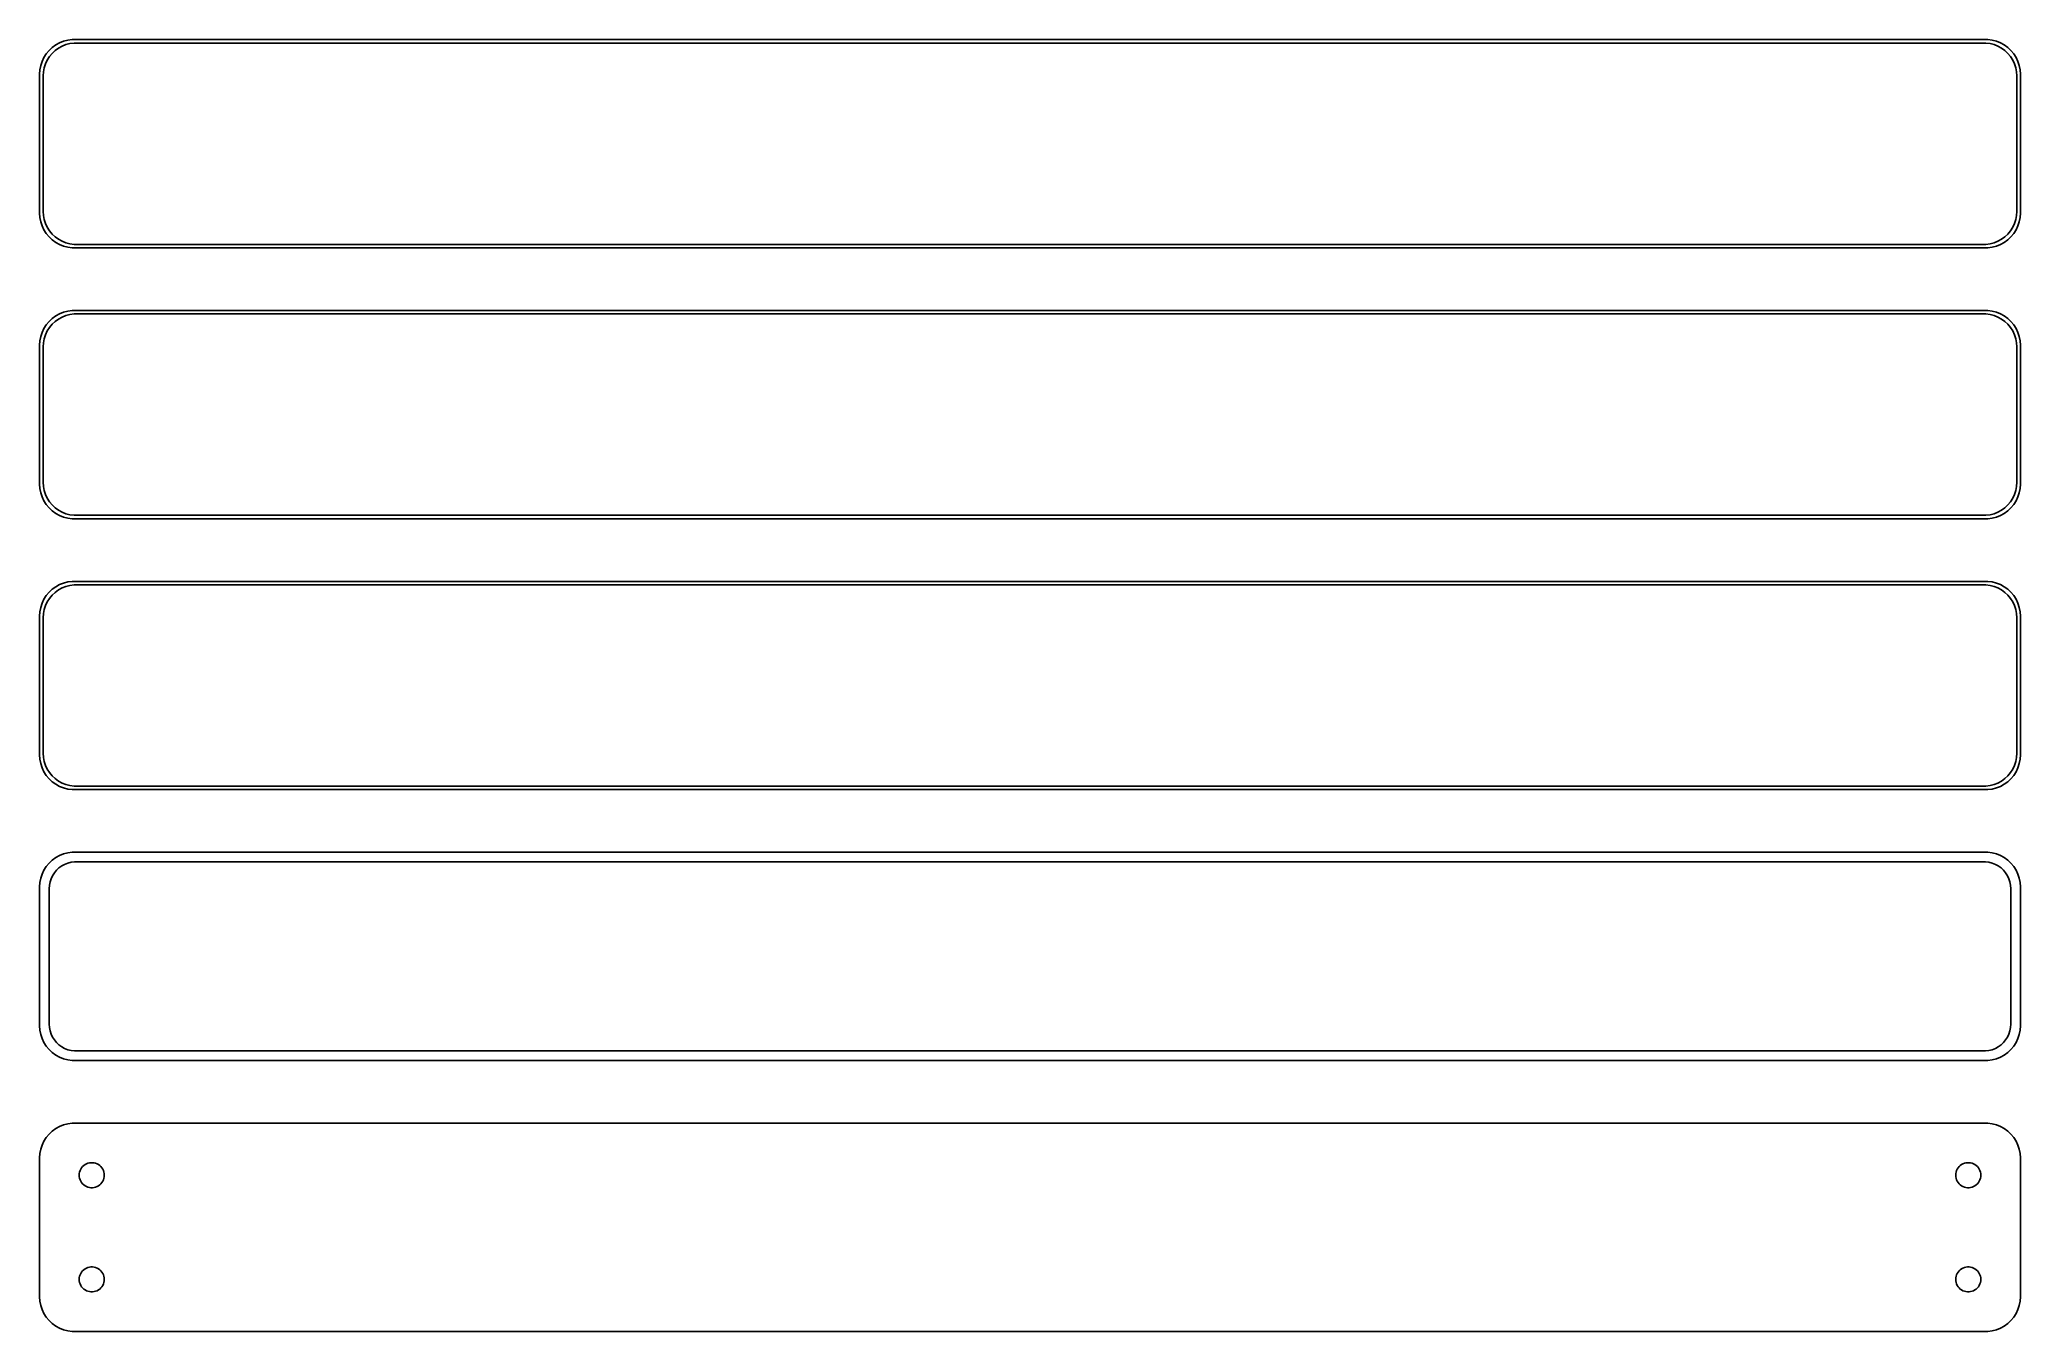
# Model space of a CAD drawing. Header units: metres. Extents: x -142 to 142, y 141 to 327.
import ezdxf

# ---------------------------------------------------------------- set-up
doc = ezdxf.new("R2010")
doc.units = ezdxf.units.M

msp = doc.modelspace()

# ---------------------------------------------------------------- linework, layer by layer
for p, q in [((-141.545, 324.939), (-141.882, 324.409)), ((-141.145, 325.423), (-141.545, 324.939)), ((-140.687, 325.853), (-141.145, 325.423)), ((-141.093, 324.542), (-140.713, 325.002)), ((-140.713, 325.002), (-140.278, 325.41)), ((-140.179, 326.222), (-140.687, 325.853)), ((-140.278, 325.41), (-139.795, 325.761)), ((-139.629, 326.524), (-140.179, 326.222)), ((-139.795, 325.761), (-139.272, 326.048)), ((-139.045, 326.755), (-139.629, 326.524)), ((-139.272, 326.048), (-138.718, 326.268)), ((-138.437, 326.911), (-139.045, 326.755)), ((-138.718, 326.268), (-138.14, 326.416)), ((-137.814, 326.99), (-138.437, 326.911)), ((-138.14, 326.416), (-137.548, 326.491)), ((137.814, 326.99), (-137.814, 326.99)), ((-137.548, 326.491), (137.548, 326.491)), ((137.548, 326.491), (138.14, 326.416)), ((138.437, 326.911), (137.814, 326.99)), ((138.14, 326.416), (138.718, 326.268)), ((139.045, 326.755), (138.437, 326.911)), ((138.718, 326.268), (139.272, 326.048)), ((139.629, 326.524), (139.045, 326.755)), ((139.272, 326.048), (139.795, 325.761)), ((140.179, 326.222), (139.629, 326.524)), ((139.795, 325.761), (140.278, 325.41)), ((140.687, 325.853), (140.179, 326.222)), ((140.278, 325.41), (140.713, 325.002)), ((141.145, 325.423), (140.687, 325.853)), ((140.713, 325.002), (141.093, 324.542)), ((141.545, 324.939), (141.145, 325.423)), ((141.882, 324.409), (141.545, 324.939)), ((-142.461, 322.627), (-142.5, 322)), ((-142.343, 323.243), (-142.461, 322.627)), ((-142.149, 323.841), (-142.343, 323.243)), ((-141.882, 324.409), (-142.149, 323.841)), ((-142, 321.75), (-141.963, 322.345)), ((-141.963, 322.345), (-141.851, 322.931)), ((-141.851, 322.931), (-141.666, 323.499)), ((-141.666, 323.499), (-141.412, 324.038)), ((-141.412, 324.038), (-141.093, 324.542)), ((141.093, 324.542), (141.412, 324.038)), ((141.412, 324.038), (141.666, 323.499)), ((141.666, 323.499), (141.851, 322.931)), ((141.851, 322.931), (141.963, 322.345)), ((142.149, 323.841), (141.882, 324.409)), ((141.963, 322.345), (142, 321.75)), ((142.343, 323.243), (142.149, 323.841)), ((142.461, 322.627), (142.343, 323.243)), ((142.5, 322), (142.461, 322.627)), ((-142.5, 322), (-142.5, 302)), ((-142, 302.25), (-142, 321.75)), ((142, 321.75), (142, 302.25)), ((142.5, 302), (142.5, 322)), ((-141.963, 301.655), (-142, 302.25)), ((142, 302.25), (141.963, 301.655)), ((-142.5, 302), (-142.461, 301.373)), ((-142.461, 301.373), (-142.343, 300.757)), ((-142.343, 300.757), (-142.149, 300.159)), ((-142.149, 300.159), (-141.882, 299.591)), ((-141.851, 301.069), (-141.963, 301.655)), ((-141.882, 299.591), (-141.545, 299.061)), ((-141.666, 300.501), (-141.851, 301.069)), ((-141.412, 299.962), (-141.666, 300.501)), ((-141.093, 299.458), (-141.412, 299.962)), ((-140.713, 298.998), (-141.093, 299.458)), ((141.093, 299.458), (140.713, 298.998)), ((141.412, 299.962), (141.093, 299.458)), ((141.666, 300.501), (141.412, 299.962)), ((141.545, 299.061), (141.882, 299.591)), ((141.851, 301.069), (141.666, 300.501)), ((141.963, 301.655), (141.851, 301.069)), ((141.882, 299.591), (142.149, 300.159)), ((142.149, 300.159), (142.343, 300.757)), ((142.343, 300.757), (142.461, 301.373)), ((142.461, 301.373), (142.5, 302)), ((-141.545, 299.061), (-141.145, 298.577)), ((-141.145, 298.577), (-140.687, 298.147)), ((-140.278, 298.59), (-140.713, 298.998)), ((-140.687, 298.147), (-140.179, 297.778)), ((-139.795, 298.239), (-140.278, 298.59)), ((-140.179, 297.778), (-139.629, 297.476)), ((-139.272, 297.952), (-139.795, 298.239)), ((-139.629, 297.476), (-139.045, 297.245)), ((-138.718, 297.732), (-139.272, 297.952)), ((-139.045, 297.245), (-138.437, 297.089)), ((-138.14, 297.584), (-138.718, 297.732)), ((-138.437, 297.089), (-137.814, 297.01)), ((-137.548, 297.509), (-138.14, 297.584)), ((-137.814, 297.01), (137.814, 297.01)), ((137.548, 297.509), (-137.548, 297.509)), ((138.14, 297.584), (137.548, 297.509)), ((137.814, 297.01), (138.437, 297.089)), ((138.718, 297.732), (138.14, 297.584)), ((138.437, 297.089), (139.045, 297.245)), ((139.272, 297.952), (138.718, 297.732)), ((139.045, 297.245), (139.629, 297.476)), ((139.795, 298.239), (139.272, 297.952)), ((139.629, 297.476), (140.179, 297.778)), ((140.278, 298.59), (139.795, 298.239)), ((140.179, 297.778), (140.687, 298.147)), ((140.713, 298.998), (140.278, 298.59)), ((140.687, 298.147), (141.145, 298.577)), ((141.145, 298.577), (141.545, 299.061)), ((-138.437, 287.911), (-139.045, 287.755)), ((-137.814, 287.99), (-138.437, 287.911)), ((137.814, 287.99), (-137.814, 287.99)), ((138.437, 287.911), (137.814, 287.99)), ((139.045, 287.755), (138.437, 287.911)), ((-141.882, 285.409), (-142.149, 284.841)), ((-141.545, 285.939), (-141.882, 285.409)), ((-141.666, 284.499), (-141.412, 285.038)), ((-141.145, 286.423), (-141.545, 285.939)), ((-141.412, 285.038), (-141.093, 285.542)), ((-140.687, 286.853), (-141.145, 286.423)), ((-141.093, 285.542), (-140.713, 286.002)), ((-140.713, 286.002), (-140.278, 286.41)), ((-140.179, 287.222), (-140.687, 286.853)), ((-140.278, 286.41), (-139.795, 286.761)), ((-139.629, 287.524), (-140.179, 287.222)), ((-139.795, 286.761), (-139.272, 287.048)), ((-139.045, 287.755), (-139.629, 287.524)), ((-139.272, 287.048), (-138.718, 287.268)), ((-138.718, 287.268), (-138.14, 287.416)), ((-138.14, 287.416), (-137.548, 287.491)), ((-137.548, 287.491), (137.548, 287.491)), ((137.548, 287.491), (138.14, 287.416)), ((138.14, 287.416), (138.718, 287.268)), ((138.718, 287.268), (139.272, 287.048)), ((139.629, 287.524), (139.045, 287.755)), ((139.272, 287.048), (139.795, 286.761)), ((140.179, 287.222), (139.629, 287.524)), ((139.795, 286.761), (140.278, 286.41)), ((140.687, 286.853), (140.179, 287.222)), ((140.278, 286.41), (140.713, 286.002)), ((141.145, 286.423), (140.687, 286.853)), ((140.713, 286.002), (141.093, 285.542)), ((141.093, 285.542), (141.412, 285.038)), ((141.545, 285.939), (141.145, 286.423)), ((141.412, 285.038), (141.666, 284.499)), ((141.882, 285.409), (141.545, 285.939)), ((142.149, 284.841), (141.882, 285.409)), ((-142.461, 283.627), (-142.5, 283)), ((-142.5, 283), (-142.5, 263)), ((-142.343, 284.243), (-142.461, 283.627)), ((-142.149, 284.841), (-142.343, 284.243)), ((-142, 282.75), (-141.963, 283.345)), ((-142, 263.25), (-142, 282.75)), ((-141.963, 283.345), (-141.851, 283.931)), ((-141.851, 283.931), (-141.666, 284.499)), ((141.666, 284.499), (141.851, 283.931)), ((141.851, 283.931), (141.963, 283.345)), ((141.963, 283.345), (142, 282.75)), ((142, 282.75), (142, 263.25)), ((142.343, 284.243), (142.149, 284.841)), ((142.461, 283.627), (142.343, 284.243)), ((142.5, 283), (142.461, 283.627)), ((142.5, 263), (142.5, 283)), ((-142.5, 263), (-142.461, 262.373)), ((-142.461, 262.373), (-142.343, 261.757)), ((-141.963, 262.655), (-142, 263.25)), ((-141.851, 262.069), (-141.963, 262.655)), ((141.963, 262.655), (141.851, 262.069)), ((142, 263.25), (141.963, 262.655)), ((142.343, 261.757), (142.461, 262.373)), ((142.461, 262.373), (142.5, 263)), ((-142.343, 261.757), (-142.149, 261.159)), ((-142.149, 261.159), (-141.882, 260.591)), ((-141.882, 260.591), (-141.545, 260.061)), ((-141.666, 261.501), (-141.851, 262.069)), ((-141.412, 260.962), (-141.666, 261.501)), ((-141.545, 260.061), (-141.145, 259.577)), ((-141.093, 260.458), (-141.412, 260.962)), ((-141.145, 259.577), (-140.687, 259.147)), ((-140.713, 259.998), (-141.093, 260.458)), ((-140.278, 259.59), (-140.713, 259.998)), ((-139.795, 259.239), (-140.278, 259.59)), ((140.278, 259.59), (139.795, 259.239)), ((140.713, 259.998), (140.278, 259.59)), ((140.687, 259.147), (141.145, 259.577)), ((141.093, 260.458), (140.713, 259.998)), ((141.412, 260.962), (141.093, 260.458)), ((141.145, 259.577), (141.545, 260.061)), ((141.666, 261.501), (141.412, 260.962)), ((141.545, 260.061), (141.882, 260.591)), ((141.851, 262.069), (141.666, 261.501)), ((141.882, 260.591), (142.149, 261.159)), ((142.149, 261.159), (142.343, 261.757)), ((-140.687, 259.147), (-140.179, 258.778)), ((-140.179, 258.778), (-139.629, 258.476)), ((-139.272, 258.952), (-139.795, 259.239)), ((-139.629, 258.476), (-139.045, 258.245)), ((-138.718, 258.732), (-139.272, 258.952)), ((-139.045, 258.245), (-138.437, 258.089)), ((-138.14, 258.584), (-138.718, 258.732)), ((-138.437, 258.089), (-137.814, 258.01)), ((-137.548, 258.509), (-138.14, 258.584)), ((-137.814, 258.01), (137.814, 258.01)), ((137.548, 258.509), (-137.548, 258.509)), ((138.14, 258.584), (137.548, 258.509)), ((137.814, 258.01), (138.437, 258.089)), ((138.718, 258.732), (138.14, 258.584)), ((138.437, 258.089), (139.045, 258.245)), ((139.272, 258.952), (138.718, 258.732)), ((139.045, 258.245), (139.629, 258.476)), ((139.795, 259.239), (139.272, 258.952)), ((139.629, 258.476), (140.179, 258.778)), ((140.179, 258.778), (140.687, 259.147)), ((-140.179, 248.222), (-140.687, 247.853)), ((-139.629, 248.524), (-140.179, 248.222)), ((-139.795, 247.761), (-139.272, 248.048)), ((-139.045, 248.755), (-139.629, 248.524)), ((-139.272, 248.048), (-138.718, 248.268)), ((-138.437, 248.911), (-139.045, 248.755)), ((-138.718, 248.268), (-138.14, 248.416)), ((-137.814, 248.99), (-138.437, 248.911)), ((-138.14, 248.416), (-137.548, 248.491)), ((137.814, 248.99), (-137.814, 248.99)), ((-137.548, 248.491), (137.548, 248.491)), ((137.548, 248.491), (138.14, 248.416)), ((138.437, 248.911), (137.814, 248.99)), ((138.14, 248.416), (138.718, 248.268)), ((139.045, 248.755), (138.437, 248.911)), ((138.718, 248.268), (139.272, 248.048)), ((139.629, 248.524), (139.045, 248.755)), ((139.272, 248.048), (139.795, 247.761)), ((140.179, 248.222), (139.629, 248.524)), ((140.687, 247.853), (140.179, 248.222)), ((-142.343, 245.243), (-142.461, 244.627)), ((-142.149, 245.841), (-142.343, 245.243)), ((-141.882, 246.409), (-142.149, 245.841)), ((-141.545, 246.939), (-141.882, 246.409)), ((-141.851, 244.931), (-141.666, 245.499)), ((-141.666, 245.499), (-141.412, 246.038)), ((-141.145, 247.423), (-141.545, 246.939)), ((-141.412, 246.038), (-141.093, 246.542)), ((-140.687, 247.853), (-141.145, 247.423)), ((-141.093, 246.542), (-140.713, 247.002)), ((-140.713, 247.002), (-140.278, 247.41)), ((-140.278, 247.41), (-139.795, 247.761)), ((139.795, 247.761), (140.278, 247.41)), ((140.278, 247.41), (140.713, 247.002)), ((141.145, 247.423), (140.687, 247.853)), ((140.713, 247.002), (141.093, 246.542)), ((141.093, 246.542), (141.412, 246.038)), ((141.545, 246.939), (141.145, 247.423)), ((141.412, 246.038), (141.666, 245.499)), ((141.882, 246.409), (141.545, 246.939)), ((141.666, 245.499), (141.851, 244.931)), ((142.149, 245.841), (141.882, 246.409)), ((142.343, 245.243), (142.149, 245.841)), ((142.461, 244.627), (142.343, 245.243)), ((-142.461, 244.627), (-142.5, 244)), ((-142.5, 244), (-142.5, 224)), ((-142, 243.75), (-141.963, 244.345)), ((-142, 224.25), (-142, 243.75)), ((-141.963, 244.345), (-141.851, 244.931)), ((141.851, 244.931), (141.963, 244.345)), ((141.963, 244.345), (142, 243.75)), ((142, 243.75), (142, 224.25)), ((142.5, 244), (142.461, 244.627)), ((142.5, 224), (142.5, 244)), ((-142.5, 224), (-142.461, 223.373)), ((-142.461, 223.373), (-142.343, 222.757)), ((-142.343, 222.757), (-142.149, 222.159)), ((-141.963, 223.655), (-142, 224.25)), ((-141.851, 223.069), (-141.963, 223.655)), ((-141.666, 222.501), (-141.851, 223.069)), ((-141.412, 221.962), (-141.666, 222.501)), ((141.666, 222.501), (141.412, 221.962)), ((141.851, 223.069), (141.666, 222.501)), ((141.963, 223.655), (141.851, 223.069)), ((142, 224.25), (141.963, 223.655)), ((142.149, 222.159), (142.343, 222.757)), ((142.343, 222.757), (142.461, 223.373)), ((142.461, 223.373), (142.5, 224)), ((-142.149, 222.159), (-141.882, 221.591)), ((-141.882, 221.591), (-141.545, 221.061)), ((-141.545, 221.061), (-141.145, 220.577)), ((-141.093, 221.458), (-141.412, 221.962)), ((-141.145, 220.577), (-140.687, 220.147)), ((-140.713, 220.998), (-141.093, 221.458)), ((-140.278, 220.59), (-140.713, 220.998)), ((-140.687, 220.147), (-140.179, 219.778)), ((-139.795, 220.239), (-140.278, 220.59)), ((-140.179, 219.778), (-139.629, 219.476)), ((-139.272, 219.952), (-139.795, 220.239)), ((-139.629, 219.476), (-139.045, 219.245)), ((-138.718, 219.732), (-139.272, 219.952)), ((-138.14, 219.584), (-138.718, 219.732)), ((-137.548, 219.509), (-138.14, 219.584)), ((137.548, 219.509), (-137.548, 219.509)), ((138.14, 219.584), (137.548, 219.509)), ((138.718, 219.732), (138.14, 219.584)), ((139.272, 219.952), (138.718, 219.732)), ((139.045, 219.245), (139.629, 219.476)), ((139.795, 220.239), (139.272, 219.952)), ((139.629, 219.476), (140.179, 219.778)), ((140.278, 220.59), (139.795, 220.239)), ((140.179, 219.778), (140.687, 220.147)), ((140.713, 220.998), (140.278, 220.59)), ((140.687, 220.147), (141.145, 220.577)), ((141.093, 221.458), (140.713, 220.998)), ((141.412, 221.962), (141.093, 221.458)), ((141.145, 220.577), (141.545, 221.061)), ((141.545, 221.061), (141.882, 221.591)), ((141.882, 221.591), (142.149, 222.159)), ((-139.045, 219.245), (-138.437, 219.089)), ((-138.437, 219.089), (-137.814, 219.01)), ((-137.814, 219.01), (137.814, 219.01)), ((137.814, 219.01), (138.437, 219.089)), ((138.437, 219.089), (139.045, 219.245)), ((-141.145, 208.423), (-141.545, 207.939)), ((-140.687, 208.853), (-141.145, 208.423)), ((-140.179, 209.222), (-140.687, 208.853)), ((-139.629, 209.524), (-140.179, 209.222)), ((-139.045, 209.755), (-139.629, 209.524)), ((-139.323, 208.017), (-138.898, 208.251)), ((-138.437, 209.911), (-139.045, 209.755)), ((-138.898, 208.251), (-138.446, 208.43)), ((-138.446, 208.43), (-137.975, 208.551)), ((-137.814, 209.99), (-138.437, 209.911)), ((-137.975, 208.551), (-137.493, 208.612)), ((137.814, 209.99), (-137.814, 209.99)), ((-137.493, 208.612), (137.493, 208.612)), ((137.493, 208.612), (137.975, 208.551)), ((138.437, 209.911), (137.814, 209.99)), ((137.975, 208.551), (138.446, 208.43)), ((139.045, 209.755), (138.437, 209.911)), ((138.446, 208.43), (138.898, 208.251)), ((138.898, 208.251), (139.323, 208.017)), ((139.629, 209.524), (139.045, 209.755)), ((140.179, 209.222), (139.629, 209.524)), ((140.687, 208.853), (140.179, 209.222)), ((141.145, 208.423), (140.687, 208.853)), ((141.545, 207.939), (141.145, 208.423)), ((-142.461, 205.627), (-142.5, 205)), ((-142.343, 206.243), (-142.461, 205.627)), ((-142.149, 206.841), (-142.343, 206.243)), ((-141.882, 207.409), (-142.149, 206.841)), ((-141.545, 207.939), (-141.882, 207.409)), ((-141.119, 204.75), (-141.089, 205.235)), ((-141.089, 205.235), (-140.998, 205.712)), ((-140.998, 205.712), (-140.848, 206.174)), ((-140.848, 206.174), (-140.641, 206.614)), ((-140.641, 206.614), (-140.38, 207.024)), ((-140.38, 207.024), (-140.071, 207.399)), ((-140.071, 207.399), (-139.716, 207.731)), ((-139.716, 207.731), (-139.323, 208.017)), ((139.323, 208.017), (139.716, 207.731)), ((139.716, 207.731), (140.071, 207.399)), ((140.071, 207.399), (140.38, 207.024)), ((140.38, 207.024), (140.641, 206.614)), ((140.641, 206.614), (140.848, 206.174)), ((140.848, 206.174), (140.998, 205.712)), ((140.998, 205.712), (141.089, 205.235)), ((141.089, 205.235), (141.119, 204.75)), ((141.882, 207.409), (141.545, 207.939)), ((142.149, 206.841), (141.882, 207.409)), ((142.343, 206.243), (142.149, 206.841)), ((142.461, 205.627), (142.343, 206.243)), ((142.5, 205), (142.461, 205.627)), ((-142.5, 205), (-142.5, 185)), ((-141.119, 185.25), (-141.119, 204.75)), ((141.119, 204.75), (141.119, 185.25)), ((142.5, 185), (142.5, 205)), ((-141.089, 184.765), (-141.119, 185.25)), ((141.119, 185.25), (141.089, 184.765)), ((-142.5, 185), (-142.461, 184.373)), ((-142.461, 184.373), (-142.343, 183.757)), ((-142.343, 183.757), (-142.149, 183.159)), ((-142.149, 183.159), (-141.882, 182.591)), ((-141.882, 182.591), (-141.545, 182.061)), ((-140.998, 184.288), (-141.089, 184.765)), ((-140.848, 183.826), (-140.998, 184.288)), ((-140.641, 183.386), (-140.848, 183.826)), ((-140.38, 182.976), (-140.641, 183.386)), ((-140.071, 182.601), (-140.38, 182.976)), ((-139.716, 182.269), (-140.071, 182.601)), ((140.071, 182.601), (139.716, 182.269)), ((140.38, 182.976), (140.071, 182.601)), ((140.641, 183.386), (140.38, 182.976)), ((140.848, 183.826), (140.641, 183.386)), ((140.998, 184.288), (140.848, 183.826)), ((141.089, 184.765), (140.998, 184.288)), ((141.545, 182.061), (141.882, 182.591)), ((141.882, 182.591), (142.149, 183.159)), ((142.149, 183.159), (142.343, 183.757)), ((142.343, 183.757), (142.461, 184.373)), ((142.461, 184.373), (142.5, 185)), ((-141.545, 182.061), (-141.145, 181.577)), ((-141.145, 181.577), (-140.687, 181.147)), ((-140.687, 181.147), (-140.179, 180.778)), ((-140.179, 180.778), (-139.629, 180.476)), ((-139.323, 181.983), (-139.716, 182.269)), ((-139.629, 180.476), (-139.045, 180.245)), ((-138.898, 181.749), (-139.323, 181.983)), ((-139.045, 180.245), (-138.437, 180.089)), ((-138.446, 181.57), (-138.898, 181.749)), ((-137.975, 181.449), (-138.446, 181.57)), ((-138.437, 180.089), (-137.814, 180.01)), ((-137.493, 181.388), (-137.975, 181.449)), ((-137.814, 180.01), (137.814, 180.01)), ((137.493, 181.388), (-137.493, 181.388)), ((137.975, 181.449), (137.493, 181.388)), ((137.814, 180.01), (138.437, 180.089)), ((138.446, 181.57), (137.975, 181.449)), ((138.437, 180.089), (139.045, 180.245)), ((138.898, 181.749), (138.446, 181.57)), ((139.323, 181.983), (138.898, 181.749)), ((139.045, 180.245), (139.629, 180.476)), ((139.716, 182.269), (139.323, 181.983)), ((139.629, 180.476), (140.179, 180.778)), ((140.179, 180.778), (140.687, 181.147)), ((140.687, 181.147), (141.145, 181.577)), ((141.145, 181.577), (141.545, 182.061)), ((-141.882, 168.409), (-142.149, 167.841)), ((-141.545, 168.939), (-141.882, 168.409)), ((-141.145, 169.423), (-141.545, 168.939)), ((-140.687, 169.853), (-141.145, 169.423)), ((-140.179, 170.222), (-140.687, 169.853)), ((-139.629, 170.524), (-140.179, 170.222)), ((-139.045, 170.755), (-139.629, 170.524)), ((-138.437, 170.911), (-139.045, 170.755)), ((-137.814, 170.99), (-138.437, 170.911)), ((137.814, 170.99), (-137.814, 170.99)), ((138.437, 170.911), (137.814, 170.99)), ((139.045, 170.755), (138.437, 170.911)), ((139.629, 170.524), (139.045, 170.755)), ((140.179, 170.222), (139.629, 170.524)), ((140.687, 169.853), (140.179, 170.222)), ((141.145, 169.423), (140.687, 169.853)), ((141.545, 168.939), (141.145, 169.423)), ((141.882, 168.409), (141.545, 168.939)), ((142.149, 167.841), (141.882, 168.409)), ((-142.461, 166.627), (-142.5, 166)), ((-142.5, 166), (-142.5, 146)), ((-142.343, 167.243), (-142.461, 166.627)), ((-142.149, 167.841), (-142.343, 167.243)), ((142.343, 167.243), (142.149, 167.841)), ((142.461, 166.627), (142.343, 167.243)), ((142.5, 166), (142.461, 166.627)), ((142.5, 146), (142.5, 166)), ((-136.8, 163.5), (-136.786, 163.726)), ((-136.786, 163.274), (-136.8, 163.5)), ((-136.786, 163.726), (-136.743, 163.948)), ((-136.743, 163.052), (-136.786, 163.274)), ((-136.743, 163.948), (-136.674, 164.163)), ((-136.674, 162.837), (-136.743, 163.052)), ((-136.674, 164.163), (-136.577, 164.367)), ((-136.577, 162.633), (-136.674, 162.837)), ((-136.577, 164.367), (-136.456, 164.558)), ((-136.456, 162.442), (-136.577, 162.633)), ((-136.456, 164.558), (-136.312, 164.732)), ((-136.312, 164.732), (-136.147, 164.887)), ((-136.147, 164.887), (-135.964, 165.02)), ((-135.964, 165.02), (-135.766, 165.129)), ((-135.766, 165.129), (-135.556, 165.212)), ((-135.556, 165.212), (-135.337, 165.268)), ((-135.337, 165.268), (-135.113, 165.296)), ((-135.113, 165.296), (-134.887, 165.296)), ((-134.887, 165.296), (-134.663, 165.268)), ((-134.663, 165.268), (-134.444, 165.212)), ((-134.444, 165.212), (-134.234, 165.129)), ((-134.234, 165.129), (-134.036, 165.02)), ((-134.036, 165.02), (-133.853, 164.887)), ((-133.853, 164.887), (-133.688, 164.732)), ((-133.688, 164.732), (-133.544, 164.558)), ((-133.544, 164.558), (-133.423, 164.367)), ((-133.423, 162.633), (-133.544, 162.442)), ((-133.423, 164.367), (-133.326, 164.163)), ((-133.326, 162.837), (-133.423, 162.633)), ((-133.326, 164.163), (-133.257, 163.948)), ((-133.257, 163.052), (-133.326, 162.837)), ((-133.257, 163.948), (-133.214, 163.726)), ((-133.214, 163.274), (-133.257, 163.052)), ((-133.214, 163.726), (-133.2, 163.5)), ((-133.2, 163.5), (-133.214, 163.274)), ((133.2, 163.5), (133.214, 163.726)), ((133.214, 163.274), (133.2, 163.5)), ((133.214, 163.726), (133.257, 163.948)), ((133.257, 163.052), (133.214, 163.274)), ((133.257, 163.948), (133.326, 164.163)), ((133.326, 162.837), (133.257, 163.052)), ((133.326, 164.163), (133.423, 164.367)), ((133.423, 162.633), (133.326, 162.837)), ((133.423, 164.367), (133.544, 164.558)), ((133.544, 162.442), (133.423, 162.633)), ((133.544, 164.558), (133.688, 164.732)), ((133.688, 164.732), (133.853, 164.887)), ((133.853, 164.887), (134.036, 165.02)), ((134.036, 165.02), (134.234, 165.129)), ((134.234, 165.129), (134.444, 165.212)), ((134.444, 165.212), (134.663, 165.268)), ((134.663, 165.268), (134.887, 165.296)), ((134.887, 165.296), (135.113, 165.296)), ((135.113, 165.296), (135.337, 165.268)), ((135.337, 165.268), (135.556, 165.212)), ((135.556, 165.212), (135.766, 165.129)), ((135.766, 165.129), (135.964, 165.02)), ((135.964, 165.02), (136.147, 164.887)), ((136.147, 164.887), (136.312, 164.732)), ((136.312, 164.732), (136.456, 164.558)), ((136.456, 164.558), (136.577, 164.367)), ((136.577, 162.633), (136.456, 162.442)), ((136.577, 164.367), (136.674, 164.163)), ((136.674, 162.837), (136.577, 162.633)), ((136.674, 164.163), (136.743, 163.948)), ((136.743, 163.052), (136.674, 162.837)), ((136.743, 163.948), (136.786, 163.726)), ((136.786, 163.274), (136.743, 163.052)), ((136.786, 163.726), (136.8, 163.5)), ((136.8, 163.5), (136.786, 163.274)), ((-136.312, 162.268), (-136.456, 162.442)), ((-136.147, 162.113), (-136.312, 162.268)), ((-135.964, 161.98), (-136.147, 162.113)), ((-135.766, 161.871), (-135.964, 161.98)), ((-135.556, 161.788), (-135.766, 161.871)), ((-135.337, 161.732), (-135.556, 161.788)), ((-135.113, 161.704), (-135.337, 161.732)), ((-134.887, 161.704), (-135.113, 161.704)), ((-134.663, 161.732), (-134.887, 161.704)), ((-134.444, 161.788), (-134.663, 161.732)), ((-134.234, 161.871), (-134.444, 161.788)), ((-134.036, 161.98), (-134.234, 161.871)), ((-133.853, 162.113), (-134.036, 161.98)), ((-133.688, 162.268), (-133.853, 162.113)), ((-133.544, 162.442), (-133.688, 162.268)), ((133.688, 162.268), (133.544, 162.442)), ((133.853, 162.113), (133.688, 162.268)), ((134.036, 161.98), (133.853, 162.113)), ((134.234, 161.871), (134.036, 161.98)), ((134.444, 161.788), (134.234, 161.871)), ((134.663, 161.732), (134.444, 161.788)), ((134.887, 161.704), (134.663, 161.732)), ((135.113, 161.704), (134.887, 161.704)), ((135.337, 161.732), (135.113, 161.704)), ((135.556, 161.788), (135.337, 161.732)), ((135.766, 161.871), (135.556, 161.788)), ((135.964, 161.98), (135.766, 161.871)), ((136.147, 162.113), (135.964, 161.98)), ((136.312, 162.268), (136.147, 162.113)), ((136.456, 162.442), (136.312, 162.268)), ((-136.8, 148.5), (-136.786, 148.726)), ((-136.786, 148.274), (-136.8, 148.5)), ((-136.786, 148.726), (-136.743, 148.948)), ((-136.743, 148.052), (-136.786, 148.274)), ((-136.743, 148.948), (-136.674, 149.163)), ((-136.674, 149.163), (-136.577, 149.367)), ((-136.577, 149.367), (-136.456, 149.558)), ((-136.456, 149.558), (-136.312, 149.732)), ((-136.312, 149.732), (-136.147, 149.887)), ((-136.147, 149.887), (-135.964, 150.02)), ((-135.964, 150.02), (-135.766, 150.129)), ((-135.766, 150.129), (-135.556, 150.212)), ((-135.556, 150.212), (-135.337, 150.268)), ((-135.337, 150.268), (-135.113, 150.296)), ((-135.113, 150.296), (-134.887, 150.296)), ((-134.887, 150.296), (-134.663, 150.268)), ((-134.663, 150.268), (-134.444, 150.212)), ((-134.444, 150.212), (-134.234, 150.129)), ((-134.234, 150.129), (-134.036, 150.02)), ((-134.036, 150.02), (-133.853, 149.887)), ((-133.853, 149.887), (-133.688, 149.732)), ((-133.688, 149.732), (-133.544, 149.558)), ((-133.544, 149.558), (-133.423, 149.367)), ((-133.423, 149.367), (-133.326, 149.163)), ((-133.326, 149.163), (-133.257, 148.948)), ((-133.257, 148.948), (-133.214, 148.726)), ((-133.214, 148.274), (-133.257, 148.052)), ((-133.214, 148.726), (-133.2, 148.5)), ((-133.2, 148.5), (-133.214, 148.274)), ((133.2, 148.5), (133.214, 148.726)), ((133.214, 148.274), (133.2, 148.5)), ((133.214, 148.726), (133.257, 148.948)), ((133.257, 148.052), (133.214, 148.274)), ((133.257, 148.948), (133.326, 149.163)), ((133.326, 149.163), (133.423, 149.367)), ((133.423, 149.367), (133.544, 149.558)), ((133.544, 149.558), (133.688, 149.732)), ((133.688, 149.732), (133.853, 149.887)), ((133.853, 149.887), (134.036, 150.02)), ((134.036, 150.02), (134.234, 150.129)), ((134.234, 150.129), (134.444, 150.212)), ((134.444, 150.212), (134.663, 150.268)), ((134.663, 150.268), (134.887, 150.296)), ((134.887, 150.296), (135.113, 150.296)), ((135.113, 150.296), (135.337, 150.268)), ((135.337, 150.268), (135.556, 150.212)), ((135.556, 150.212), (135.766, 150.129)), ((135.766, 150.129), (135.964, 150.02)), ((135.964, 150.02), (136.147, 149.887)), ((136.147, 149.887), (136.312, 149.732)), ((136.312, 149.732), (136.456, 149.558)), ((136.456, 149.558), (136.577, 149.367)), ((136.577, 149.367), (136.674, 149.163)), ((136.674, 149.163), (136.743, 148.948)), ((136.743, 148.948), (136.786, 148.726)), ((136.786, 148.274), (136.743, 148.052)), ((136.786, 148.726), (136.8, 148.5)), ((136.8, 148.5), (136.786, 148.274)), ((-142.5, 146), (-142.461, 145.373)), ((-142.461, 145.373), (-142.343, 144.757)), ((-136.674, 147.837), (-136.743, 148.052)), ((-136.577, 147.633), (-136.674, 147.837)), ((-136.456, 147.442), (-136.577, 147.633)), ((-136.312, 147.268), (-136.456, 147.442)), ((-136.147, 147.113), (-136.312, 147.268)), ((-135.964, 146.98), (-136.147, 147.113)), ((-135.766, 146.871), (-135.964, 146.98)), ((-135.556, 146.788), (-135.766, 146.871)), ((-135.337, 146.732), (-135.556, 146.788)), ((-135.113, 146.704), (-135.337, 146.732)), ((-134.887, 146.704), (-135.113, 146.704)), ((-134.663, 146.732), (-134.887, 146.704)), ((-134.444, 146.788), (-134.663, 146.732)), ((-134.234, 146.871), (-134.444, 146.788)), ((-134.036, 146.98), (-134.234, 146.871)), ((-133.853, 147.113), (-134.036, 146.98)), ((-133.688, 147.268), (-133.853, 147.113)), ((-133.544, 147.442), (-133.688, 147.268)), ((-133.423, 147.633), (-133.544, 147.442)), ((-133.326, 147.837), (-133.423, 147.633)), ((-133.257, 148.052), (-133.326, 147.837)), ((133.326, 147.837), (133.257, 148.052)), ((133.423, 147.633), (133.326, 147.837)), ((133.544, 147.442), (133.423, 147.633)), ((133.688, 147.268), (133.544, 147.442)), ((133.853, 147.113), (133.688, 147.268)), ((134.036, 146.98), (133.853, 147.113)), ((134.234, 146.871), (134.036, 146.98)), ((134.444, 146.788), (134.234, 146.871)), ((134.663, 146.732), (134.444, 146.788)), ((134.887, 146.704), (134.663, 146.732)), ((135.113, 146.704), (134.887, 146.704)), ((135.337, 146.732), (135.113, 146.704)), ((135.556, 146.788), (135.337, 146.732)), ((135.766, 146.871), (135.556, 146.788)), ((135.964, 146.98), (135.766, 146.871)), ((136.147, 147.113), (135.964, 146.98)), ((136.312, 147.268), (136.147, 147.113)), ((136.456, 147.442), (136.312, 147.268)), ((136.577, 147.633), (136.456, 147.442)), ((136.674, 147.837), (136.577, 147.633)), ((136.743, 148.052), (136.674, 147.837)), ((142.343, 144.757), (142.461, 145.373)), ((142.461, 145.373), (142.5, 146)), ((-142.343, 144.757), (-142.149, 144.159)), ((-142.149, 144.159), (-141.882, 143.591)), ((-141.882, 143.591), (-141.545, 143.061)), ((-141.545, 143.061), (-141.145, 142.577)), ((-141.145, 142.577), (-140.687, 142.147)), ((140.687, 142.147), (141.145, 142.577)), ((141.145, 142.577), (141.545, 143.061)), ((141.545, 143.061), (141.882, 143.591)), ((141.882, 143.591), (142.149, 144.159)), ((142.149, 144.159), (142.343, 144.757)), ((-140.687, 142.147), (-140.179, 141.778)), ((-140.179, 141.778), (-139.629, 141.476)), ((-139.629, 141.476), (-139.045, 141.245)), ((-139.045, 141.245), (-138.437, 141.089)), ((-138.437, 141.089), (-137.814, 141.01)), ((-137.814, 141.01), (137.814, 141.01)), ((137.814, 141.01), (138.437, 141.089)), ((138.437, 141.089), (139.045, 141.245)), ((139.045, 141.245), (139.629, 141.476)), ((139.629, 141.476), (140.179, 141.778)), ((140.179, 141.778), (140.687, 142.147))]:
    msp.add_line(p, q)

doc.saveas('drawing.dxf')
